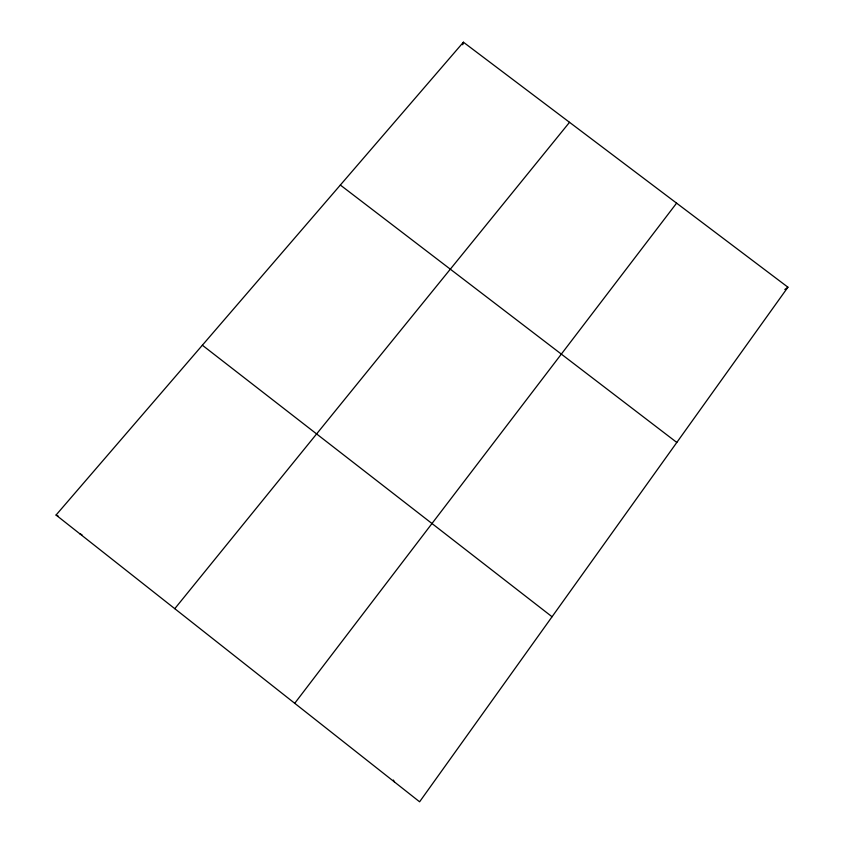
<?xml version="1.0" encoding="UTF-8"?>
<svg xmlns="http://www.w3.org/2000/svg" width="844" height="844" viewBox="0 0 844 844"><rect width="100%" height="100%" fill="white"/><g stroke="black" fill="none" stroke-linecap="round" stroke-linejoin="round"><path stroke-width="1.27" d="M462.755 44.753L463.409 42.2L787.937 287.203L419.605 801.8L56.063 515.04L463.409 42.2M294.725 703.295L676.593 203.151M174.782 608.682L569.521 122.306M784.836 289.492L787.937 287.203M79.716 533.693L81.952 534.706M56.063 515.04L58.225 516.085M340.343 185.047L676.814 442.456M202.36 345.217L552.05 616.753M393.378 780.046L394.528 782.019"/></g></svg>
